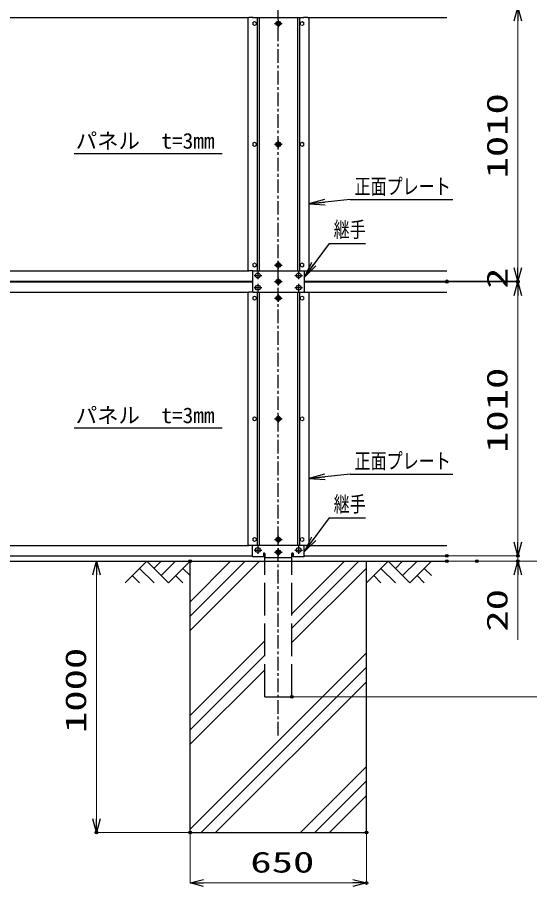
# Model space of a CAD drawing. Units: millimetres, scale not verified. Extents: x -6234 to 6240, y -4411 to 4409.
# Drawn here: x -3628 to -1741, y -1356 to 1849 of the extents above; entities that cross this region are included whole.
import ezdxf
from ezdxf.enums import TextEntityAlignment as Align

# ---------------------------------------------------------------- set-up
doc = ezdxf.new("R2010")
doc.units = ezdxf.units.MM
doc.header["$LTSCALE"] = 20
doc.header["$PDMODE"] = 32
doc.header["$PDSIZE"] = 10
for name, pattern in [('DASHED', [7.5, 6, -1.5]), ('USER3', [4, 2.5, -0.5, 0.5, -0.5]), ('USER4', [1.125, 0.75, -0.125, 0.125, -0.125])]:
    doc.linetypes.add(name, pattern=pattern)
for name, color, linetype, lineweight in [('0-1_0', 7, 'Continuous', 25), ('0-2_DEFPOINTS', 9, 'Continuous', 25), ('0-3_1', 7, 'Continuous', 25), ('0-5_SCALE', 7, 'Continuous', 25), ('0-6_支柱', 7, 'Continuous', 25), ('0-8_ボルト', 7, 'Continuous', 25), ('0-9_構造線', 7, 'Continuous', 25), ('0-D_Hatch', 8, 'Continuous', 25), ('0-E_胴縁', 7, 'Continuous', 25), ('0-F_D-STR3', 7, 'Continuous', 13)]:
    doc.layers.add(name, color=color, linetype=linetype, lineweight=lineweight)
doc.layers.add('0-C_Dim', color=7, linetype='Continuous')
doc.styles.add('ＭＳ ゴシック', font='')
doc.styles.get('ＭＳ ゴシック').set_extended_font_data('MS Gothic')

# ---------------------------------------------------------------- blocks, each defined once
blk = doc.blocks.new('_Open30')
at = {"layer": '0-1_0'}
blk.add_line((0, 0), (-20, 0), dxfattribs=at)
blk.add_lwpolyline([(-20, 5.359), (0, 0), (-20, -5.359)], dxfattribs=at)
blk = doc.blocks.new('GL')
at = {"layer": '0-D_Hatch'}
for p, q in [((-2128.5, 0), (-3192.7, -1064.2)), ((-2128.5, 0), (-1064.2, -1064.2)), ((-1775.6, -356.6), (-1419, 0)), ((-1419, -709.5), (-709.5, 0)), ((-1064.2, -1064.2), (0, 0)), ((-2483.2, -354.7), (-1770.5, -1064.2)), ((-354.7, -354.7), (0, -707.9)), ((-2838, -709.5), (-2481.6, -1064.2)), ((-709.5, -709.5), (-353.1, -1064.2))]:
    blk.add_line(p, q, dxfattribs=at)
blk = doc.blocks.new('GL-L')
at = {"layer": '0-1_0'}
blk.add_blockref('GL', (0, 0), dxfattribs=at)
blk = doc.blocks.new('DARROWS')
at = {"layer": '0-1_0'}
blk.add_line((0, 0), (-19.982, 0), dxfattribs=at)
blk.add_lwpolyline([(-20, -3.333), (0, 0), (-20, 3.333)], dxfattribs=at)

msp = doc.modelspace()

# ---------------------------------------------------------------- linework, layer by layer
at = {"layer": '0-1_0'}
for p, q in [((-2402.6, 1177.24), (-2551.85, 1161.3)), ((-2479.53, 1015.66), (-2570.24, 892.8)), ((-2402.6, 165.24), (-2551.85, 149.3)), ((-2479.53, 3.66), (-2570.24, -119.2))]:
    msp.add_line(p, q, dxfattribs=at)
at = {"layer": '0-2_DEFPOINTS'}
for p in [(-2045.54, 875.84), (-2045.54, 873.84), (-1784.23, 875.84), (-1784.23, 873.84), (-2992.02, -156.16), (-2045.54, -136.16), (-2045.54, -156.16), (-1935.54, -156.16), (-1784.23, -136.16), (-1784.23, -156.16), (-2617.02, -656.16), (-3336.42, -1156.16), (-2992.02, -1156.16), (-2992.02, -1156.16), (-2342.02, -1156.16), (-2342.02, -1342.41)]:
    msp.add_point(p, dxfattribs=at)
at = {"layer": '0-3_1'}
for p, q in [((-2760.86, 1829.6), (-2760.86, 1822.08)), ((-2760.02, 1847.84), (-2574.02, 1847.84)), ((-2596.31, 1847.84), (-2596.31, 913.84)), ((-2588.34, 1847.84), (-2588.34, 913.84)), ((-2585.84, 1829.6), (-2585.84, 1822.08)), ((-2554.84, 1844.84), (-2554.84, 916.84)), ((-2760.86, 1384.6), (-2760.86, 1377.08)), ((-2585.84, 1384.6), (-2585.84, 1377.08)), ((-3419.25, 1347.44), (-2873.48, 1347.44)), ((-2402.6, 1177.24), (-2023.99, 1177.24)), ((-2479.53, 1015.66), (-2345.63, 1015.66)), ((-2760.86, 939.6), (-2760.86, 932.08)), ((-2585.84, 939.6), (-2585.84, 932.08)), ((-2762.02, 911.84), (-2762.02, 837.84)), ((-2760.02, 913.84), (-2574.02, 913.84)), ((-2574.02, 913.84), (-2557.84, 913.84)), ((-2572.02, 911.84), (-2572.02, 837.84)), ((-2760.02, 835.84), (-2574.02, 835.84)), ((-2596.31, 835.84), (-2596.31, -98.16)), ((-2588.34, 835.84), (-2588.34, -98.16)), ((-2574.02, 835.84), (-2557.84, 835.84)), ((-2760.86, 817.6), (-2760.86, 810.08)), ((-2585.84, 817.6), (-2585.84, 810.08)), ((-2554.84, 832.84), (-2554.84, -95.16)), ((-2760.86, 372.6), (-2760.86, 365.08)), ((-2585.84, 372.6), (-2585.84, 365.08)), ((-3419.25, 335.44), (-2873.48, 335.44)), ((-2402.6, 165.24), (-2023.99, 165.24)), ((-2479.53, 3.66), (-2345.63, 3.66)), ((-2760.86, -72.4), (-2760.86, -79.92)), ((-2585.84, -72.4), (-2585.84, -79.92)), ((-2762.02, -139.86), (-2762.02, -100.16)), ((-2574.02, -98.16), (-2760.02, -98.16)), ((-2722.02, -127.66), (-2722.02, -139.86)), ((-2718.02, -126.66), (-2721.02, -126.66)), ((-2717.02, -127.66), (-2717.02, -141.16)), ((-2617.02, -127.66), (-2617.02, -141.16)), ((-2613.02, -126.66), (-2616.02, -126.66)), ((-2612.02, -127.66), (-2612.02, -139.86)), ((-2572.02, -139.86), (-2572.02, -100.16)), ((-2722.02, -139.86), (-2762.02, -139.86)), ((-2619.02, -143.16), (-2715.02, -143.16)), ((-2572.02, -139.86), (-2612.02, -139.86))]:
    msp.add_line(p, q, dxfattribs=at)
for centre, radius, start, end in [((-2760.02, 1849.84), 2, 180, 270), ((-2574.02, 1849.84), 2, 270, 0), ((-2760.02, 911.84), 2, 90, 180), ((-2574.02, 911.84), 2, 0, 90), ((-2557.84, 916.84), 3, 270, 0), ((-2760.02, 837.84), 2, 180, 270), ((-2574.02, 837.84), 2, 270, 0), ((-2557.84, 832.84), 3, 0, 90), ((-2557.84, -95.16), 3, 270, 0), ((-2760.02, -100.16), 2, 90, 180), ((-2721.02, -127.66), 1, 90, 180), ((-2718.02, -127.66), 1, 0, 90), ((-2616.02, -127.66), 1, 90, 180), ((-2613.02, -127.66), 1, 0, 90), ((-2574.02, -100.16), 2, 0, 90), ((-2715.02, -141.16), 2, 180, 270), ((-2619.02, -141.16), 2, 270, 0)]:
    msp.add_arc(centre, radius, start, end, dxfattribs=at)
at = {"layer": '0-5_SCALE', "linetype": 'USER3'}
msp.add_line((-2667.02, -798.48), (-2667.02, 2979.32), dxfattribs=at)
at = {"layer": '0-5_SCALE', "lineweight": 15}
for p, q in [((-1784.23, 1835.84), (-1784.23, 1785.84)), ((-1784.23, 1835.84), (-1784.23, 925.84)), ((-1784.23, 925.84), (-1784.23, 975.84)), ((-2043.54, 875.84), (-1783.23, 875.84)), ((-2043.54, 875.84), (-1783.23, 875.84)), ((-2043.54, 873.84), (-1783.23, 873.84)), ((-2043.54, 873.84), (-1783.23, 873.84)), ((-1784.23, 875.84), (-1784.23, 873.84)), ((-1784.23, 823.84), (-1784.23, 773.84)), ((-1784.23, 823.84), (-1784.23, -86.16)), ((-1784.23, -86.16), (-1784.23, -36.16)), ((-2994.02, -156.16), (-3337.42, -156.16)), ((-2043.54, -136.16), (-1783.23, -136.16)), ((-2043.54, -136.16), (-1783.23, -136.16)), ((-2043.54, -156.16), (-1783.23, -156.16)), ((-1933.54, -156.16), (-1548.28, -156.16)), ((-1933.54, -156.16), (-1548.28, -156.16)), ((-1784.23, -136.16), (-1784.23, -156.16)), ((-3336.42, -206.16), (-3336.42, -1106.16)), ((-1784.23, -206.16), (-1784.23, -445.68)), ((-2615.02, -656.16), (-1548.28, -656.16)), ((-2615.02, -656.16), (-1283.56, -656.16)), ((-2994.02, -1156.16), (-3337.42, -1156.16)), ((-2992.02, -1158.16), (-2992.02, -1343.41)), ((-2342.02, -1158.16), (-2342.02, -1343.41)), ((-2942.02, -1342.41), (-2392.02, -1342.41))]:
    msp.add_line(p, q, dxfattribs=at)
at = {"layer": '0-5_SCALE'}
for p, q in [((-2717.02, -156.16), (-2717.02, -127.66)), ((-2617.02, -156.16), (-2617.02, -127.66)), ((-5487.3, -156.16), (-2045.54, -156.16)), ((-2992.02, -1156.16), (-2992.02, -156.16)), ((-2992.02, -305.47), (-2842.71, -156.16)), ((-2992.02, -358.72), (-2789.46, -156.16)), ((-2992.02, -411.97), (-2736.21, -156.16)), ((-2617.02, -349.67), (-2423.51, -156.16)), ((-2617.02, -402.92), (-2370.26, -156.16)), ((-2617.02, -456.18), (-2342.02, -181.18)), ((-2992.02, -724.67), (-2717.02, -449.67)), ((-2992.02, -1143.88), (-2342.02, -493.88)), ((-2992.02, -777.92), (-2717.02, -502.92)), ((-2992.02, -831.18), (-2717.02, -556.18)), ((-2951.05, -1156.16), (-2342.02, -547.13)), ((-2897.8, -1156.16), (-2342.02, -600.38)), ((-2585.1, -1156.16), (-2342.02, -913.08)), ((-2531.85, -1156.16), (-2342.02, -966.34)), ((-2478.59, -1156.16), (-2342.02, -1019.59))]:
    msp.add_line(p, q, dxfattribs=at)
at = {"layer": '0-5_SCALE', "linetype": 'DASHED'}
for p, q in [((-2717.02, -656.16), (-2717.02, -156.16)), ((-2617.02, -656.16), (-2617.02, -156.16)), ((-2717.02, -656.16), (-2617.02, -656.16))]:
    msp.add_line(p, q, dxfattribs=at)
at = {"layer": '0-5_SCALE'}
msp.add_lwpolyline([(-2992.02, -1156.16), (-2342.02, -1156.16), (-2342.02, -156.16)], dxfattribs=at)
at = {"layer": '0-6_支柱'}
for p, q in [((-2778.86, 1844.84), (-2778.86, 916.84)), ((-2760.02, 1847.84), (-2775.86, 1847.84)), ((-2745.36, 1847.84), (-2745.36, 913.84)), ((-2737.39, 1847.84), (-2737.39, 913.84)), ((-2557.84, 1847.84), (-2574.02, 1847.84)), ((-2760.02, 913.84), (-2775.86, 913.84)), ((-2760.02, 835.84), (-2775.86, 835.84)), ((-2745.36, 835.84), (-2745.36, -98.16)), ((-2737.39, 835.84), (-2737.39, -98.16)), ((-2778.86, 832.84), (-2778.86, -95.16)), ((-2760.02, -98.16), (-2775.86, -98.16)), ((-2557.84, -98.16), (-2574.02, -98.16))]:
    msp.add_line(p, q, dxfattribs=at)
for centre, start, end in [((-2775.86, 1844.84), 90, 180), ((-2557.84, 1844.84), 0, 90), ((-2775.86, 916.84), 180, 270), ((-2775.86, 832.84), 90, 180), ((-2775.86, -95.16), 180, 270)]:
    msp.add_arc(centre, 3, start, end, dxfattribs=at)
at = {"layer": '0-8_ボルト', "linetype": 'USER4'}
for p, q in [((-2667.02, 1839.84), (-2667.02, 1811.84)), ((-2681.02, 1825.84), (-2653.02, 1825.84)), ((-2681.02, 1380.84), (-2653.02, 1380.84)), ((-2667.02, 1394.84), (-2667.02, 1366.84)), ((-2681.02, 935.84), (-2653.02, 935.84)), ((-2667.02, 949.84), (-2667.02, 921.84)), ((-2742.02, 911.14), (-2742.02, 883.14)), ((-2592.02, 911.14), (-2592.02, 883.14)), ((-2756.02, 897.14), (-2728.02, 897.14)), ((-2742.02, 866.54), (-2742.02, 838.54)), ((-2681.02, 874.84), (-2653.02, 874.84)), ((-2667.02, 888.84), (-2667.02, 860.84)), ((-2606.02, 897.14), (-2578.02, 897.14)), ((-2592.02, 866.54), (-2592.02, 838.54)), ((-2756.02, 852.54), (-2728.02, 852.54)), ((-2606.02, 852.54), (-2578.02, 852.54)), ((-2681.02, 813.84), (-2653.02, 813.84)), ((-2667.02, 827.84), (-2667.02, 799.84)), ((-2681.02, 368.84), (-2653.02, 368.84)), ((-2667.02, 382.84), (-2667.02, 354.84)), ((-2667.02, -62.16), (-2667.02, -90.16)), ((-2681.02, -76.16), (-2653.02, -76.16)), ((-2756.02, -114.86), (-2728.02, -114.86)), ((-2742.02, -100.86), (-2742.02, -128.86)), ((-2681.02, -123.16), (-2653.02, -123.16)), ((-2667.02, -109.16), (-2667.02, -137.16)), ((-2606.02, -114.86), (-2578.02, -114.86)), ((-2592.02, -100.86), (-2592.02, -128.86))]:
    msp.add_line(p, q, dxfattribs=at)
at = {"layer": '0-8_ボルト'}
for centre in [(-2742.02, 897.14), (-2592.02, 897.14), (-2742.02, 852.54), (-2592.02, 852.54), (-2742.02, -114.86), (-2592.02, -114.86)]:
    msp.add_circle(centre, 9, dxfattribs=at)
at = {"layer": '0-9_構造線'}
for points in [[(-2670.64, 1831.84), (-2663.41, 1831.84), (-2660.25, 1825.84), (-2663.41, 1819.84), (-2670.64, 1819.84), (-2673.8, 1825.84)], [(-2670.64, 1386.84), (-2663.41, 1386.84), (-2660.25, 1380.84), (-2663.41, 1374.84), (-2670.64, 1374.84), (-2673.8, 1380.84)], [(-2670.64, 941.84), (-2663.41, 941.84), (-2660.25, 935.84), (-2663.41, 929.84), (-2670.64, 929.84), (-2673.8, 935.84)], [(-2670.64, 880.84), (-2663.41, 880.84), (-2660.25, 874.84), (-2663.41, 868.84), (-2670.64, 868.84), (-2673.8, 874.84)], [(-2670.64, 819.84), (-2663.41, 819.84), (-2660.25, 813.84), (-2663.41, 807.84), (-2670.64, 807.84), (-2673.8, 813.84)], [(-2670.64, 374.84), (-2663.41, 374.84), (-2660.25, 368.84), (-2663.41, 362.84), (-2670.64, 362.84), (-2673.8, 368.84)], [(-2670.64, -70.16), (-2663.41, -70.16), (-2660.25, -76.16), (-2663.41, -82.16), (-2670.64, -82.16), (-2673.8, -76.16)], [(-2670.64, -117.16), (-2663.41, -117.16), (-2660.25, -123.16), (-2663.41, -129.16), (-2670.64, -129.16), (-2673.8, -123.16)]]:
    msp.add_lwpolyline(points, close=True, dxfattribs=at)
for centre, radius in [((-2667.02, 1825.84), 8.75), ((-2667.02, 1825.84), 5), ((-2667.02, 1380.84), 8.75), ((-2667.02, 1380.84), 5), ((-2667.02, 935.84), 8.75), ((-2667.02, 935.84), 5), ((-2667.02, 874.84), 8.75), ((-2667.02, 874.84), 5), ((-2667.02, 813.84), 8.75), ((-2667.02, 813.84), 5), ((-2667.02, 368.84), 8.75), ((-2667.02, 368.84), 5), ((-2667.02, -76.16), 8.75), ((-2667.02, -76.16), 5), ((-2667.02, -123.16), 8.75), ((-2667.02, -123.16), 5)]:
    msp.add_circle(centre, radius, dxfattribs=at)
at = {"layer": '0-E_胴縁'}
for p, q in [((-4608.53, 1847.84), (-2775.86, 1847.84)), ((-2557.84, 1847.84), (-2045.54, 1847.84)), ((-4608.01, 913.84), (-2775.86, 913.84)), ((-2557.84, 913.84), (-2045.54, 913.84)), ((-4622.02, 875.84), (-2762.02, 875.84)), ((-4622.02, 873.84), (-2762.02, 873.84)), ((-2572.02, 875.84), (-2045.54, 875.84)), ((-2572.02, 873.84), (-2045.54, 873.84)), ((-4608.01, 835.84), (-2775.86, 835.84)), ((-2557.84, 835.84), (-2045.54, 835.84)), ((-4608.01, -98.16), (-2775.86, -98.16)), ((-2557.84, -98.16), (-2045.54, -98.16)), ((-4622.02, -136.16), (-2762.02, -136.16)), ((-2572.02, -136.16), (-2045.54, -136.16))]:
    msp.add_line(p, q, dxfattribs=at)
at = {"layer": '0-F_D-STR3'}
for p, q in [((-2754.36, 1833.34), (-2760.86, 1829.6)), ((-2754.36, 1833.34), (-2747.86, 1829.6)), ((-2747.86, 1829.6), (-2747.86, 1822.08)), ((-2579.34, 1833.34), (-2585.84, 1829.6)), ((-2579.34, 1833.34), (-2572.84, 1829.6)), ((-2572.84, 1829.6), (-2572.84, 1822.08)), ((-2754.36, 1818.34), (-2760.86, 1822.08)), ((-2754.36, 1818.34), (-2747.86, 1822.08)), ((-2579.34, 1818.34), (-2585.84, 1822.08)), ((-2579.34, 1818.34), (-2572.84, 1822.08)), ((-2754.36, 1388.34), (-2760.86, 1384.6)), ((-2754.36, 1388.34), (-2747.86, 1384.6)), ((-2747.86, 1384.6), (-2747.86, 1377.08)), ((-2579.34, 1388.34), (-2585.84, 1384.6)), ((-2579.34, 1388.34), (-2572.84, 1384.6)), ((-2572.84, 1384.6), (-2572.84, 1377.08)), ((-2754.36, 1373.34), (-2760.86, 1377.08)), ((-2754.36, 1373.34), (-2747.86, 1377.08)), ((-2579.34, 1373.34), (-2585.84, 1377.08)), ((-2579.34, 1373.34), (-2572.84, 1377.08)), ((-2754.36, 943.34), (-2760.86, 939.6)), ((-2754.36, 928.34), (-2760.86, 932.08)), ((-2754.36, 943.34), (-2747.86, 939.6)), ((-2754.36, 928.34), (-2747.86, 932.08)), ((-2747.86, 939.6), (-2747.86, 932.08)), ((-2579.34, 943.34), (-2585.84, 939.6)), ((-2579.34, 928.34), (-2585.84, 932.08)), ((-2579.34, 943.34), (-2572.84, 939.6)), ((-2579.34, 928.34), (-2572.84, 932.08)), ((-2572.84, 939.6), (-2572.84, 932.08)), ((-2754.36, 821.34), (-2760.86, 817.6)), ((-2754.36, 806.34), (-2760.86, 810.08)), ((-2754.36, 821.34), (-2747.86, 817.6)), ((-2754.36, 806.34), (-2747.86, 810.08)), ((-2747.86, 817.6), (-2747.86, 810.08)), ((-2579.34, 821.34), (-2585.84, 817.6)), ((-2579.34, 806.34), (-2585.84, 810.08)), ((-2579.34, 821.34), (-2572.84, 817.6)), ((-2579.34, 806.34), (-2572.84, 810.08)), ((-2572.84, 817.6), (-2572.84, 810.08)), ((-2754.36, 376.34), (-2760.86, 372.6)), ((-2754.36, 361.34), (-2760.86, 365.08)), ((-2754.36, 376.34), (-2747.86, 372.6)), ((-2754.36, 361.34), (-2747.86, 365.08)), ((-2747.86, 372.6), (-2747.86, 365.08)), ((-2579.34, 376.34), (-2585.84, 372.6)), ((-2579.34, 361.34), (-2585.84, 365.08)), ((-2579.34, 376.34), (-2572.84, 372.6)), ((-2579.34, 361.34), (-2572.84, 365.08)), ((-2572.84, 372.6), (-2572.84, 365.08)), ((-2754.36, -68.66), (-2760.86, -72.4)), ((-2754.36, -83.66), (-2760.86, -79.92)), ((-2754.36, -68.66), (-2747.86, -72.4)), ((-2754.36, -83.66), (-2747.86, -79.92)), ((-2747.86, -72.4), (-2747.86, -79.92)), ((-2579.34, -68.66), (-2585.84, -72.4)), ((-2579.34, -83.66), (-2585.84, -79.92)), ((-2579.34, -68.66), (-2572.84, -72.4)), ((-2579.34, -83.66), (-2572.84, -79.92)), ((-2572.84, -72.4), (-2572.84, -79.92))]:
    msp.add_line(p, q, dxfattribs=at)
for centre in [(-2754.36, 1825.84), (-2579.34, 1825.84), (-2754.36, 1380.84), (-2579.34, 1380.84), (-2754.36, 935.84), (-2579.34, 935.84), (-2754.36, 813.84), (-2579.34, 813.84), (-2754.36, 368.84), (-2579.34, 368.84), (-2754.36, -76.16), (-2579.34, -76.16)]:
    msp.add_circle(centre, 6.5, dxfattribs=at)

# ---------------------------------------------------------------- block references
at = {"layer": '0-1_0', "xscale": 3, "yscale": 3}
for p, rotation in [((-2554.84, 1160.98), 186.09563), ((-2572.02, 890.39), 233.56058), ((-2554.84, 148.98), 186.09563), ((-2572.02, -121.61), 233.56058)]:
    msp.add_blockref('DARROWS', p, dxfattribs=dict(at, rotation=rotation))
at = {"layer": '0-5_SCALE', "xscale": 2.5, "yscale": 2.5}
for p, rotation in [((-1784.23, 1885.84), 90), ((-1784.23, 1885.84), 90), ((-1784.23, 875.84), 270), ((-1784.23, 875.84), 270), ((-1784.23, 873.84), 90), ((-1784.23, 873.84), 90), ((-1784.23, -136.16), 270), ((-1784.23, -136.16), 270), ((-3336.42, -156.16), 90), ((-1784.23, -156.16), 90), ((-3336.42, -1156.16), 270), ((-2992.02, -1342.41), 180)]:
    msp.add_blockref('_Open30', p, dxfattribs=dict(at, rotation=rotation))
msp.add_blockref('_Open30', (-2342.02, -1342.41), dxfattribs=at)
at = {"layer": '0-C_Dim', "xscale": 0.075, "yscale": 0.075}
for p in [(-2992.02, -156.16), (-2102.57, -156.16)]:
    msp.add_blockref('GL-L', p, dxfattribs=at)

# ---------------------------------------------------------------- texts
at = {"layer": '0-1_0', "style": 'ＭＳ ゴシック'}
for p in [(-3413.16, 1347.53), (-3413.16, 335.53)]:
    msp.add_text('パネル\u3000t=3mm', height=57.77, dxfattribs=at).set_placement(p, align=Align.BOTTOM_LEFT)
at = {"layer": '0-1_0', "style": 'ＭＳ ゴシック', "width": 0.75}
for s, p in [('正面プレート', (-2386, 1179.34)), ('継手', (-2462.93, 1020.21)), ('正面プレート', (-2386, 167.34)), ('継手', (-2462.93, 8.21))]:
    msp.add_text(s, height=57.77, dxfattribs=at).set_placement(p, align=Align.BOTTOM_LEFT)
at = {"layer": '0-5_SCALE', "style": 'ＭＳ ゴシック', "width": 1.5}
for s, p in [('1010', (-1799.42, 1255.13)), ('2', (-1799.42, 848.17)), ('1010', (-1799.42, 243.13)), ('20', (-1799.42, -415.68)), ('1000', (-3351.61, -789.49))]:
    msp.add_text(s, height=76.98, rotation=90, dxfattribs=at).set_placement(p, align=Align.BOTTOM_LEFT)
msp.add_text('650', height=76.98, dxfattribs=at).set_placement((-2769.88, -1327.21), align=Align.BOTTOM_LEFT)

doc.saveas('drawing.dxf')
